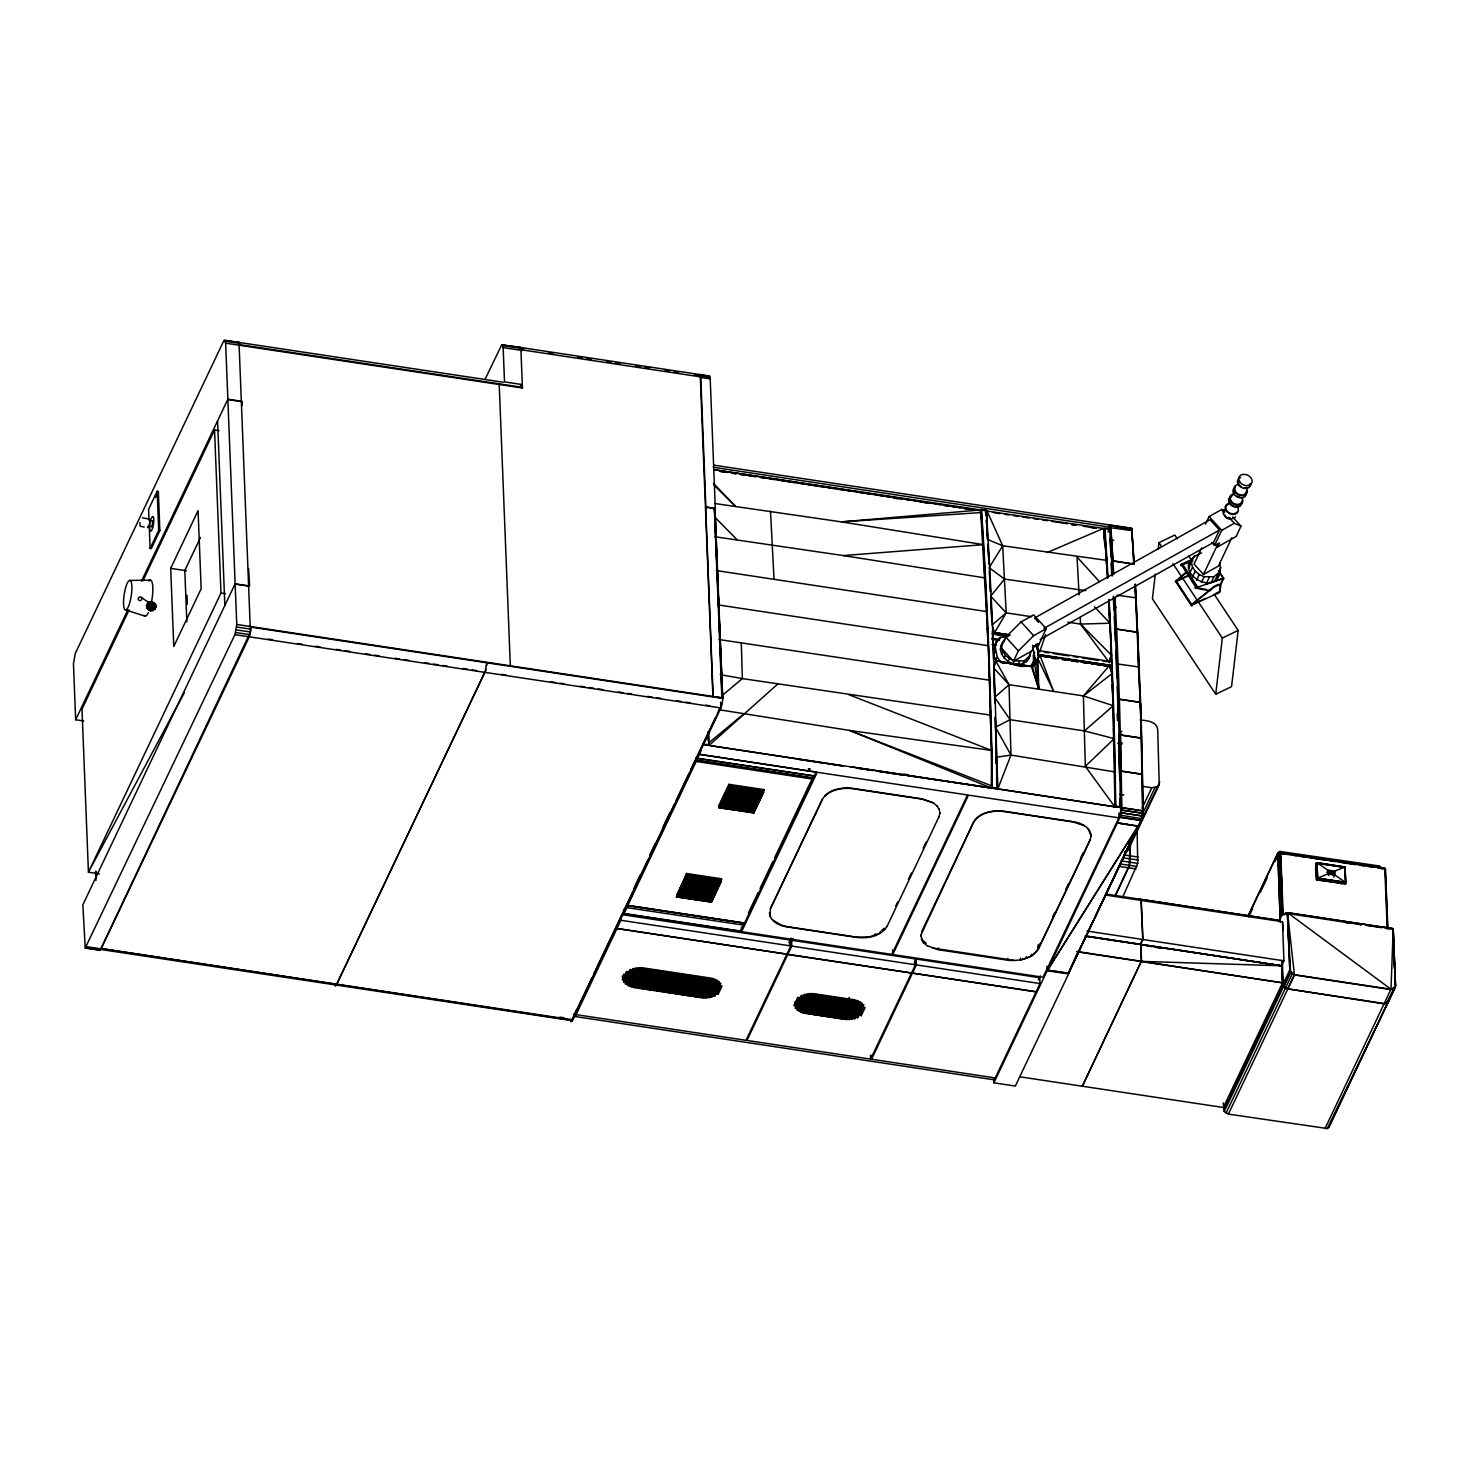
<?xml version="1.0" encoding="UTF-8"?>
<svg xmlns="http://www.w3.org/2000/svg" width="1469" height="1469" viewBox="0 0 1469 1469"><rect width="100%" height="100%" fill="white"/><g stroke="black" fill="none" stroke-linecap="round" stroke-linejoin="round"><path stroke-width="1.5" d="M996.313 763.751L996.184 757.269L1010.966 755.084L1115.063 771.941L1115.026 806.922L1112.162 673.114L1109.517 665.439L1096.021 663.4M242.146 405.481L242.348 401.716L227.86 399.531L235.132 583.817L82.852 904.849L85.22 948.056L234.911 634.645L236.748 624.454L235.15 584.111L249.289 586.26M98.919 949.984A7.345 1.763 -81.4 0 0 100.553 949.451L250.428 632.001L239.006 342.442L224.151 340.441L223.361 341.653L75.268 653.503L73.45 663.694L75.654 719.755L83.733 720.967M1114.769 896.439L1129.275 865.333L1130.047 844.455M1115.136 896.494L1129.643 865.388L1130.432 844.51M1122.481 897.614L1137.704 863.368L1137.135 829.599M994.99 1077.75L994.788 1078.815A7.345 1.763 -81.4 0 1 993.154 1079.274M1283.245 984.763L1287.615 988.912L1294.262 974.92L1390.996 989.61L1393.181 928.683L1395.55 986.415L1330.473 1123.454M1080.211 617.347L1080.541 624.086L1109.352 662.574L1111.445 655.192L1108.893 600.637M1120.792 815.46L1121.71 810.117L1142.772 813.202L1142.386 816.029L1121.416 812.853L1120.48 734.867L1141.45 738.026L1142.166 774.402L1121.214 771.225L1119.433 699.115L1140.385 702.274L1141.45 738.026M1135.812 598.03L1135.041 584.497L1140.77 714.136L1142.68 813.275L1121.71 810.117M100.737 948.441L572.561 1020.312L720.875 707.948L720.636 702.127M139.849 522.615L140.326 526.343L144.237 526.985M237.758 343.232A7.345 1.763 -81.4 0 1 239.778 344.646L239.594 345.674M335.538 986.085L336.64 984.065L334.803 985.607M520.412 385.925A7.345 1.763 -81.4 0 1 522.431 387.339L522.248 388.349M572.524 1019.688L572.341 1020.716L100.553 949.451M698.491 375.935L700.015 374.577L709.435 376.009L710.206 378.892L715.311 508.384L705.891 506.97L700.75 376.909A7.345 1.763 -81.4 0 0 698.73 375.495M714.32 465.232L1108.673 524.782A7.345 1.763 -81.4 0 1 1109.774 527.151L1109.609 528.179M1131.773 837.844L1138.273 825.835L1068.404 973.451L1138.053 826L1047.452 970.311L1068.587 973.378L1141.046 820.547L1142.882 810.778M1121.343 812.779L1142.313 815.956L1141.762 818.637L1120.755 815.277L1120.076 817.37L1141.395 820.602L1143.231 810.833L1141.119 714.191L1135.482 584.35M486.606 665.898C488.02 654.182 483.576 679.798 486.037 669.148M1186.585 572.433L1175.696 581.853L1189.872 575.022M699.464 754.093L696.526 760.483M816.287 771.739L813.349 778.129M148.112 606.55L146.716 608.093L150.371 611.104L154.924 609.286L147.579 603.3L149.085 609.966L153.162 610.571L150.371 602.767L149.618 601.794L147.524 603.337M155.677 605.118L152.097 601.5L149.305 602.033L148.516 604.218L152.519 602.51L155.677 605.118L146.716 608.093L146.606 605.338L148.002 605.338M1155.313 574.104L1152.412 598.819L1215.726 694.231L1231.555 686.611L1238.165 630.44L1214.11 594.174M1158.215 549.388L1159.004 542.649L1174.851 535.028L1177.385 538.848M1191.432 605.21L1219.858 592.356L1220.61 585.837L1218.444 584.276L1214.22 586.315L1191.102 605.099L1214.532 586.774L1219.894 584.423M1215.726 694.231L1222.318 638.06L1172.941 563.637M1223.255 1102.907L1224.228 1111.537L1228.378 1114.108L1327.278 1128.523L1328.949 1127.366L1395.495 986.268L1393.181 928.683L1287.542 912.69L1281.96 915.022L1279.517 853.287L1385.396 868.638L1387.856 928.739M1001.987 662.519L1031.33 666.155L1038.785 689.181L1036.508 661.381L1031.789 666.632L1036.361 661.711L1039.024 655.027L1091.522 662.721M813.275 778.276L814.303 775.907L697.463 758.261L696.49 760.336L813.33 778.368L754.864 769.407M714.999 508.807L722.105 698.216M720.857 707.379L721.095 707.47A7.345 1.763 -81.4 0 0 722.711 698.418L714.485 508.256L722.491 698.106M150.499 525.957C151.601 530.731 154.116 518.502 151.399 520.871M700.015 374.577L700.566 377.919M708.15 898.165L712.52 898.826L711.437 902.168L676.474 896.88L677.558 893.556L677.613 894.492L712.594 899.781L712.979 897.89M719.902 804.369L718.818 807.711L753.799 813L754.882 809.658L754.937 810.594L719.957 805.306L719.902 804.369L724.272 805.03M1025.821 666.173C1011.847 668.524 991.722 652.952 1004.796 639.621L1003.437 642.504M1000.297 649.831L1002.391 642.908M995.394 661.711L995.762 660.921C1006.008 661.215 1021.873 669.993 1029.016 658.332L1029.732 654.293M1029.016 658.332L1031.109 651.391M1219.876 562.994C1225.532 605.705 1161.593 568.668 1201.587 552.913M1188.733 568.632L1192.204 558.826M1141.064 901.103L1142.735 939.481L1140.311 944.145M1141.303 901.14L1142.955 939.517L1140.55 944.181M1141.542 961.571L1140.917 944.457L1141.284 961.35L1082.341 1086.234L1141.284 961.35L1281.886 965.794L1282.621 982.688L1223.31 1107.497L1019.798 1076.795M1217.452 577.115L1220.923 567.309M1076.759 951.783L1282.51 982.834L1281.886 965.794L1086.766 936.451M1228.378 1114.108L1294.428 975.03L1287.542 912.69L1282.253 914.526L1280.178 918.768M336.438 985.093L336.64 984.065M1036.269 662.133L1037.885 658.608L1053.659 691.422L1039.777 654.917L1034.305 664.576L1036.508 661.381M1009.313 635.508L994.256 633.231L1006.192 612.867L1002.684 545.77L986.948 510.808L985.497 512.295L986.14 510.955L1104.009 528.546L1107.699 578.217M719.553 879.38L719.645 881.4L721.169 881.694L721.536 878.793L686.556 873.504L686.188 876.424L687.969 876.497L686.133 875.469L685.619 877.617L720.6 882.906L721.114 880.757L720.416 881.639L687.602 875.708M728.899 784.336L728.532 787.237L730.313 787.329L728.477 786.301L727.963 788.449L762.944 793.737C764.614 789.661 758.537 792.085 763.513 792.525L763.88 789.606L728.899 784.336L718.727 805.746L718.818 807.711L754.093 812.375M682.497 893.005L678.127 892.344L677.613 894.492L712.594 899.781L712.52 898.826L695.076 896.659M678.696 891.132L678.182 893.281L713.163 898.569L713.677 896.421L713.732 897.357L678.751 892.087L678.696 891.132L683.067 891.793M679.137 890.196L678.751 892.087L713.732 897.357L714.246 895.209L714.301 896.163L679.137 890.196L690.063 891.848M679.706 889.002L679.321 890.875L714.301 896.163L714.815 894.015L714.87 894.952L679.706 889.002L708.131 893.299L703.798 892.546M680.404 887.515L679.89 889.663L714.87 894.952L715.385 892.803L715.44 893.758L680.459 888.47L680.404 887.515L689.163 888.837M687.547 887.313L680.992 886.321L680.459 888.47L715.44 893.758L715.954 891.61L711.584 890.948M681.561 885.109L681.047 887.258L716.009 892.546L716.541 890.398L716.597 891.334L681.616 886.064L681.561 885.109L685.931 885.77M682.571 882.979L682.185 884.852L717.166 890.141L717.68 887.992L717.735 888.929L682.571 882.979L702.237 885.954M690.393 881.29L683.838 880.298L683.324 882.447L718.304 887.735L718.818 885.587L714.448 884.926M688.796 879.747L684.407 879.086L683.893 881.235L718.874 886.523L719.388 884.375L715.017 883.714M684.866 878.15L684.481 880.041L719.443 885.311L719.957 883.163L720.03 884.118L684.866 878.15L698.106 879.876M720.544 881.969L720.6 882.906L685.619 877.617L685.564 876.681L685.05 878.829L720.03 884.118L720.416 882.226M720.912 802.239L720.526 804.112L755.507 809.382L756.021 807.234L756.076 808.189L720.912 802.239L740.578 805.196M728.734 800.532L722.179 799.558L721.665 801.707L756.645 806.977L757.159 804.828L752.789 804.167M727.137 799.007L722.748 798.346L722.234 800.495L757.214 805.783L757.729 803.635L753.358 802.974M723.776 796.198L723.391 798.089L758.371 803.359L758.885 801.211L758.94 802.166L723.776 796.198L734.702 797.851M725.043 793.517L724.529 795.665L759.51 800.954L760.024 798.805L760.079 799.76L725.098 794.472L725.043 793.517L731.599 794.509M760.593 797.612L760.648 798.548L725.668 793.26L726.182 791.112L726.237 792.066L761.217 797.336L761.162 796.4L760.648 798.548L725.668 793.26L725.613 792.324L725.098 794.472L760.079 799.76L760.593 797.612L756.223 796.951M727.908 787.494L727.394 789.643L762.374 794.931L762.888 792.783L762.944 793.737L727.963 788.449L727.908 787.494L736.648 788.816M718.121 887.056L717.735 888.929L682.754 883.64L683.269 881.492L683.324 882.447L718.304 887.735L705.01 885.072M756.462 806.316L756.076 808.189L721.095 802.9L721.61 800.752L721.665 801.707L756.645 806.977L743.351 804.333M761.603 795.463L761.217 797.336L726.237 792.066L726.751 789.918L726.824 790.855L761.787 796.143L762.319 793.994L762.374 794.931L727.394 789.643L727.339 788.706L726.824 790.855L761.787 796.143L761.732 795.188M991.777 787.421L991.906 786.796A2696.019 648.729 -81.4 0 0 991.759 777.836M1129.22 846.475L1126.998 850.955L1124.373 852.038M1128.137 850.165L1159.243 784.648L1157.701 729.395C1156.544 721.187 1146.518 720.655 1140.128 719.939M1315.434 869.281L1317.069 862.744L1344.925 867.004L1345.622 882.52L1341.105 883.861M1038.565 651.373C1030.816 631.156 1041.998 661.766 1037.426 647.756L1046.24 628.659L1033.662 614.85L1021.065 621.92L1005.806 637.069L1000.885 647.443L1013.463 661.234L1031.899 650.914L1033.754 647.021L1039.042 643.808M695.994 757.582L696.141 761.475L623.811 913.718L623.664 909.366M744.489 923.211L627.612 905.84L623.866 913.461L740.707 931.107L744.489 923.211L627.594 905.418L626.639 907.622L743.461 925.084M1039.024 655.027L1038.528 656.019M519.549 348.943L519.714 348.447A7.345 1.763 -81.4 0 1 521.734 349.861L521.55 350.889M1180.69 565.014C1179.717 565.657 1189.67 559.138 1193.03 560.056M1181.021 565.877L1181.627 563.912L1197.162 587.306L1223.75 578.382L1218.976 571.184M1206.398 589.455C1181.186 584.735 1204.562 590.813 1210.842 590.354M938.93 817.168L939.885 813.018M920.659 935.606L973.543 822.107C979.694 812.026 993.099 809.952 1003.951 811.237L1073.435 821.722C1081.166 822.842 1090.567 827.341 1091.118 836.155M1039.06 655.688L1039.777 654.917L1037.775 658.846L1039.777 654.917L1072.333 660.132M1109.352 662.574L1111.445 655.192L1080.541 624.086L1067.798 622.158M1110.031 659.544L1111.097 655.945A2695.597 648.619 -81.4 0 0 1110.619 644.505M1277.846 856.666L1280.564 852.479L1384.79 868.271L1387.195 928.022M1279.517 853.287L1280.674 852.553L1283.171 914.581L1282.217 914.746L1279.774 853.03M1278.177 856.445L1280.454 852.571L1282.657 914.581M1315.765 863.368L1345.108 867.187L1345.714 884.007L1316.573 879.747L1315.783 865.81M1328.949 1127.366L1329.5 1125.493M1388.297 1000.628L1386.295 1003.345L1384.202 1003.511L1287.615 988.912M1388.774 1000.701L1388.205 1002.556L1384.202 1003.896L1285.265 988.435L1282.768 984.689L1281.813 960.395M991.336 788.651L991.557 750.42L988.362 645.717L980.631 509.945L713.769 469.658L901.948 498.597M906.3 775.412L991.612 788.1L992.236 786.08L849.67 730.442L718.818 709.692M996.643 641.549L995.119 646.415L997.267 657.12L995.89 660.003C991.024 652.879 994.88 632.147 1007.073 638.244M1033.038 662.225L1032.028 665.457L1034.929 657.708L1032.78 647.003M1039.373 654.917L1038.656 655.578M994.55 664.759L995.762 660.921L1031.165 666.467L1034.36 664.208L1037.885 658.608L1038.785 689.181L1032.064 665.861L1031.165 666.467M1110.05 659.691L1111.427 655.651M1038.418 656.294L1038.767 655.266M1045.579 634.737L1039.611 652.052L1037.426 647.756L1037.206 643.404M154.778 606.568L155.843 607.285L146.606 605.338M1186.273 571.955L1175.384 581.375L1188.017 575.573M980.356 510.698L760.611 477.296M1141.046 820.547L1141.707 818.435M1385.01 868.546L1385.212 868.528M1115.026 806.922L997.947 788.798L995.486 727.192L1010.103 719.7L1084.453 730.919L1113.3 705.708L1083.388 695.92L1009.038 684.683L993.668 667.918L995.762 660.921L1009.038 684.683L1010.966 755.084L997.598 789.477M1065.741 659.287L1109.517 665.439L1111.17 671.902M981.494 509.302L983.587 542.575A2697.286 649.023 -81.4 0 1 991.814 751.1L992.163 787.99A2696.037 648.729 -81.4 0 0 981.182 510.037L986.195 510L988.306 543.291A2697.286 649.023 -81.4 0 1 996.533 751.797L996.753 789.055M986.176 515.16A2696.037 648.729 -81.4 0 0 985.901 510.753L986.195 510M1107.571 577.611A2696.037 648.729 -81.4 0 0 1104.615 528.675L1109.628 528.638L1111.721 561.929A2697.286 649.023 -81.4 0 1 1112.492 575.352M1109.628 528.638L1104.615 528.675M1076.722 954.226L1068.587 973.378M1104.394 528.803L1103.201 529.152L1104.449 530.272M986.507 510.808L985.552 511.965L986.14 510.955M146.514 605.595L147.579 603.3M153.859 608.57L154.888 609.323L155.934 607.028M150.701 603.355C153.914 597.149 152.647 613.785 149.948 610.112L146.79 607.487M1103.531 899.781L1138.071 826.294L1047.452 970.311L1120.076 817.076L1141.027 820.253L1068.33 973.121L1047.452 970.036M713.273 695.443L713.383 695.241M722.087 698.05L714.595 696.692L722.215 697.793M789.184 942.602L791.112 938.489M790.818 942.841L792.764 938.746M149.269 526.71L150.132 548.414L151.307 548.598L159.864 530.566L158.34 491.491L157.146 491.307L148.589 509.357L149.012 520.21M155.475 497.514L158.34 491.491M150.132 548.414L158.689 530.382L157.146 491.307M75.654 719.755L127.711 610.168M141.446 581.21L227.86 399.237L225.638 343.177L224.151 340.441M129.125 609.855L81.989 709.105L88.434 872.219L99.359 873.871M142.879 580.898L214.547 429.94L218.936 430.601M170.679 568.356L198.076 510.643L201.161 588.775L173.764 646.489L170.679 568.356L186.416 570.743M200.463 537.525L184.8 570.505L186.838 621.846M214.547 429.94L220.993 593.035L88.434 872.219L184.488 692.413M249.326 636.683L101.214 948.607L572.304 1019.761L720.416 707.819M485.174 379.131L501.682 344.866L520.173 347.418L520.944 350.301L503.151 347.62L502.398 344.738M633.506 889.149L640.355 874.771M650.106 854.205L654.99 843.922M662.794 827.469L669.644 813.091M572.341 1019.027L591.952 977.748M593.898 973.616L633.102 891.059M635.067 886.927L647.811 860.099M649.757 855.986L674.271 804.388M676.217 800.256L688.961 773.428M690.926 769.297L715.421 717.698M717.386 713.567L720.324 707.379M622.911 914.765L790.579 940.087L790.818 945.944L746.013 1040.309L576.068 1014.638L620.873 920.273L620.726 916.381M622.562 979.731L626.455 971.523L627.869 971.744L623.976 979.933L622.562 979.731L622.397 975.82M623.829 982.357L629.944 969.503L631.358 969.705L625.243 982.559L623.829 982.357L623.737 974.076M625.537 984.101L632.955 968.457L634.369 968.677L626.932 984.322L625.537 984.101L625.372 980.19M628.861 985.607L637.16 968.089L635.746 967.887L627.447 985.387L628.861 985.607L628.622 979.75M630.917 986.562L639.805 967.851L638.391 967.63L629.503 986.342L630.917 986.562L630.77 982.651M686.556 873.504L676.474 896.88L711.62 901.856L676.64 896.567M633.121 987.26L642.32 967.869L640.925 967.649L631.707 987.039L633.121 987.26L632.882 981.402M634.002 987.517L643.33 967.887L644.744 968.108L635.416 987.719L634.002 987.517L633.855 983.606M637.785 988.086L647.094 968.457L645.681 968.255L636.371 987.866L637.785 988.086L637.619 984.175M638.721 988.233L648.031 968.604L649.445 968.824L640.135 988.435L638.721 988.233L638.556 984.322M641.072 988.582L650.4 968.952L651.795 969.173L642.486 988.802L641.072 988.582L640.925 984.671M644.836 989.151L654.164 969.522L652.75 969.32L643.422 988.931L644.836 989.151L644.616 983.294M647.205 989.5L656.514 969.889L655.101 969.669L645.791 989.298L647.205 989.5L647.039 985.607M648.141 989.647L657.451 970.017L658.865 970.238L649.555 989.867L648.141 989.647L647.994 985.736M650.492 989.996L659.82 970.385L661.234 970.587L651.905 990.216L650.492 989.996L650.345 986.103M652.842 990.363L662.17 970.734L663.584 970.954L654.256 990.565L652.842 990.363L652.695 986.452M656.625 990.932L665.934 971.303L664.521 971.101L655.211 990.712L656.625 990.932L656.386 985.075M657.561 991.079L666.871 971.45L668.285 971.67L658.975 991.281L657.561 991.079L657.414 987.168M659.912 991.428L669.24 971.799L670.654 972.019L661.325 991.648L659.912 991.428L659.765 987.517M663.694 991.997L673.004 972.368L671.59 972.166L662.28 991.777L663.694 991.997L663.455 986.14M666.045 992.346L675.354 972.735L673.94 972.515L664.631 992.144L666.045 992.346L665.879 988.453M711.363 900.222L721.536 878.793M754.644 809.088L763.88 789.606M755.452 808.446L754.937 810.594L719.957 805.306L720.471 803.157L720.526 804.112L755.507 809.382L746.693 807.124M668.395 992.713L677.705 973.084L676.309 972.864L666.981 992.493L668.395 992.713L668.248 988.802M669.331 992.842L678.66 973.231L680.074 973.433L670.745 993.062L669.331 992.842L669.185 988.949M671.7 993.209L681.01 973.58L682.424 973.8L673.114 993.411L671.7 993.209L671.535 989.298M675.465 993.779L684.774 974.149L683.36 973.947L674.051 993.558L675.465 993.779L675.226 987.921M676.401 993.925L685.729 974.296L687.143 974.516L677.815 994.127L676.401 993.925L676.254 990.014M680.165 994.495L689.494 974.865L688.08 974.645L678.77 994.274L680.165 994.495L679.945 988.619M681.12 994.623L690.43 975.012L691.844 975.214L682.534 994.844L681.12 994.623L680.955 990.73M683.471 994.99L692.78 975.361L694.194 975.581L684.885 995.192L683.471 994.99L683.324 991.079M685.821 995.339L695.149 975.71L696.563 975.93L687.235 995.56L685.821 995.339L685.674 991.428M688.19 995.688L697.5 976.077L698.913 976.279L689.604 995.909L688.19 995.688L688.025 991.795M691.954 996.257L701.264 976.646L699.85 976.426L690.54 996.055L691.954 996.257L691.715 990.4M694.304 996.625L703.633 976.995L702.219 976.793L692.891 996.404L694.304 996.625L694.084 990.767M695.241 996.753L704.569 977.142L705.983 977.362L696.655 996.974L695.241 996.753L695.094 992.86M697.61 997.12L706.92 977.491L708.333 977.711L699.024 997.322L697.61 997.12L697.444 993.209M699.96 997.469L709.27 977.858L710.684 978.06L701.374 997.69L699.96 997.469L699.813 993.558M703.78 997.928L712.998 978.538L711.584 978.317L702.366 997.726L703.78 997.928L703.559 992.071M706.295 997.947L715.183 979.235L713.769 979.015L704.881 997.726L706.295 997.947L706.075 992.089M707.525 997.488L715.844 979.97L717.258 980.19L708.939 997.69L707.525 997.488L707.379 993.577M748.364 913.112L758.114 892.546M760.079 888.433L772.767 861.715M774.714 857.602L813.771 775.357M710.317 996.918L717.753 981.255L719.167 981.476L711.731 997.12L710.317 996.918L710.17 993.007M741.551 931.695L817.241 772.272L967.52 794.968L891.812 954.391L741.551 931.695L741.368 927.141M713.346 995.872L719.443 983.018L720.857 983.238L714.76 996.074L713.346 995.872L713.199 991.961M716.835 993.834L720.673 985.754L722.087 985.974L718.249 994.054L716.835 993.834L716.67 989.922M822.328 799.265L770.399 908.632L770.142 916.619M770.399 908.925L822.328 799.558C828.112 789.128 841.884 787.145 852.736 788.394L922.22 798.879L933.072 802.607L936.873 805.93M981.072 512.552L841.443 521.881L715.091 503.555M789.202 942.217L791.13 938.158M789.587 944.328L791.534 940.233L915.187 958.908L915.426 964.766L870.621 1059.112L746.95 1040.438L791.754 946.091L791.534 940.233M790.836 942.474L792.764 938.416M795.28 1005.806L799.173 997.616L797.759 997.396L793.866 1005.586L795.28 1005.806L795.115 1001.895M796.547 1008.432L802.662 995.578L801.248 995.376L795.133 1008.211L796.547 1008.432L796.4 1004.521M798.236 1010.195L805.673 994.531L804.259 994.329L796.822 1009.974L798.236 1010.195L798.089 1006.283M800.164 1011.48L808.464 993.962L807.05 993.76L798.75 1011.26L800.164 1011.48L799.926 1005.604M802.221 1012.435L811.108 993.723L809.694 993.503L800.807 1012.214L802.221 1012.435L802.001 1006.577M803.01 1012.912L812.21 993.521L813.624 993.723L804.424 1013.133L803.01 1012.912L802.845 1009.001M805.306 1013.39L814.634 993.76L816.029 993.98L806.72 1013.592L805.306 1013.39L805.159 1009.478M809.768 1006.136L812.577 1000.242M809.07 1013.959L818.398 994.329L816.984 994.109L807.656 1013.739L809.07 1013.959L808.85 1008.101M811.439 1014.308L820.749 994.678L819.335 994.476L810.025 1014.087L811.439 1014.308L811.274 1010.397M813.789 1014.657L823.099 995.046L821.685 994.825L812.375 1014.455L813.789 1014.657L813.551 1008.799M814.726 1014.804L824.054 995.192L825.468 995.394L816.14 1015.024L814.726 1014.804L814.579 1010.892M817.076 1015.171L826.404 995.541L827.818 995.762L818.49 1015.373L817.076 1015.171L816.929 1011.26M993.742 649.298L995.119 646.415M999.801 637.509L995.266 644.432M998.681 640.227L1000.058 637.344M820.859 1015.722L830.169 996.111L828.755 995.89L819.445 1015.52L820.859 1015.722L820.62 1009.864M998.993 640.153L1000.352 637.271M821.795 1015.869L831.105 996.257L832.519 996.459L823.209 1016.089L821.795 1015.869L821.648 1011.976M993.962 654.623L995.321 651.74M825.56 1016.438L834.888 996.827L833.474 996.606L824.146 1016.236L825.56 1016.438L825.339 1010.58M826.514 1016.585L835.824 996.955L837.238 997.176L827.928 1016.805L826.514 1016.585L826.349 1012.674M828.865 1016.934L838.175 997.322L839.589 997.524L830.279 1017.154L828.865 1016.934L828.7 1013.041M1001.344 654.146L1002.721 651.263L1001.674 646.948M831.215 1017.301L840.543 997.671L841.957 997.892L832.629 1017.503L831.215 1017.301L831.068 1013.39M834.759 1012.012L837.55 1006.118M833.566 1017.65L842.894 998.039L844.308 998.241L834.98 1017.87L833.566 1017.65L833.419 1013.739M1004.043 658.204L1005.42 655.321L1002.721 651.263M837.348 1018.219L846.658 998.608L845.244 998.387L835.934 1017.999L837.348 1018.219L837.11 1012.361M838.285 1018.366L847.595 998.736L849.009 998.957L839.699 1018.568L838.285 1018.366L838.138 1014.455M1008.083 661.527L1009.442 658.645L1005.42 655.321M846.475 1003.254L849.284 997.378M840.635 1018.715L849.963 999.104L851.377 999.306L842.049 1018.935L840.635 1018.715L840.488 1014.804M895.741 906.098L897.706 901.966M908.485 879.27L911.423 873.082M923.175 848.329L926.113 842.141M843.004 1019.082L852.314 999.453L853.728 999.673L844.4 1019.284L843.004 1019.082L842.839 1015.171M887.001 926.535L938.911 816.874M1013.463 661.234L1018.384 650.877L1033.643 635.71L1046.24 628.659M1012.931 663.694L1014.308 660.811L1024.168 660.866L1030.393 655.449M845.409 1019.321L854.609 999.912L856.023 1000.132L846.823 1019.541L845.409 1019.321L845.244 1015.41M849.339 1019.541L858.227 1000.83L856.813 1000.628L847.925 1019.339L849.339 1019.541L849.1 1013.683M1018.054 664.465L1019.413 661.583M851.983 1019.302L860.283 1001.785L858.869 1001.583L850.569 1019.082L851.983 1019.302L851.745 1013.445M1022.791 663.749L1024.168 660.866M854.774 1018.733L862.211 1003.07L860.797 1002.868L853.36 1018.513L854.774 1018.733L854.536 1012.857M1026.611 661.619L1027.969 658.718M857.786 1017.686L863.901 1004.833L862.487 1004.612L856.372 1017.466L857.786 1017.686L857.565 1011.829M861.275 1015.648L865.112 1007.569L863.699 1007.367L859.861 1015.446L861.275 1015.648L861.128 1011.737M1033.35 655.284L1034.709 652.383M1121.122 813.091L1043.045 977.234L892.766 954.538L968.457 795.115L1118.735 817.811M1037.922 650.473L1037.738 655.101L1112.088 665.549L1111.941 661.656L1037.922 650.473L1037.738 655.101M1034.929 657.708L1033.552 660.591L1033.423 657.047M1033.203 664.135L1035.094 660.15L1035.241 663.951L1035.223 659.856L1033.295 655.982M1107.901 532.017L1109.866 527.904L1110.031 532.072M921.632 931.75L973.561 822.401C979.694 812.32 993.117 810.245 1003.97 811.531L1073.453 822.016L1084.306 825.725M914.177 963.15L916.142 959.037L1039.795 977.711L1040.034 983.569L995.229 1077.934L871.558 1059.259L871.411 1055.348M871.558 1059.259L916.362 964.894L916.142 959.037M1205.553 524.121L1209.134 516.555L1221.749 509.486L1225.091 510.918M1194.609 555.539L1189.468 564.592M1189.798 572.947L1192.534 567.163L1191.488 562.866M1201.697 547.919L1194.022 564.078L1203.46 574.434L1218.389 566.079L1231.812 537.801M1192.497 577.005L1195.233 571.221L1192.534 567.163M1038.583 622.452L1034.543 618.027L1210.034 519.714L1219.472 530.07L1213.651 542.336L1040.162 639.511M1196.519 580.31L1199.255 574.544L1195.233 571.221M1211.741 542.428L1214.532 545.495L1221.731 530.346L1234.327 523.295L1241.011 526.159L1236.09 536.516L1217.672 546.854L1214.881 543.787M1203.46 574.434L1216.883 546.156M1217.672 546.854L1219.527 542.942L1214.532 545.495M1201.385 582.495L1204.121 576.711L1213.982 576.766L1220.206 571.349M1206.49 583.266L1209.226 577.501M1211.246 582.532L1213.982 576.766M1038.142 947.505L1040.107 943.392M1052.851 916.564L1054.797 912.433M1065.576 889.737L1068.532 883.548M1080.284 858.777L1083.222 852.589M1090.145 839.717L1038.216 949.066C1032.046 959.037 1018.641 961.332 1007.826 960.23L938.324 949.745L927.453 945.742M1020.514 960.083L1031.642 956.099L1038.216 949.36L1090.145 840.011L1091.118 835.861L1088.088 828.461M1215.047 580.402L1217.783 574.636M1219.784 585.598L1222.392 580.108M1220.096 586.076L1223.75 578.382M1038.399 979.86L1040.327 975.802M1047.14 970.734L1068.569 973.965L1015.336 1086.068L993.907 1082.837L1047.14 970.734L1046.956 966.271M1142.074 808.189L1151.806 787.733L1157.554 786.613L1159.243 784.648M1142.294 814.303L1154.928 787.678M1126.448 852.112L1159.775 782.132M1248.026 915.94L1278.103 852.589L1279.976 851.469L1274.927 861.642M1248.448 915.756L1278.103 852.589M1248.723 916.821L1252.616 908.65M1260.365 892.307L1267.159 878.003M1278.654 856.409L1280.435 852.663M1316.389 879.582L1315.912 863.129M1316.812 879.839L1345.751 883.695M1085.022 936.047L1281.886 965.794L1283.906 960.726L1282.51 921.761L1105.551 895.043M1328.141 872.604L1332.732 872.531M1328.38 872.843L1329.078 871.392L1332.842 871.962L1332.952 875.102M1332.144 873.412L1332.842 871.962M1333.87 877.195L1334.733 871.117L1344.98 867.059L1345.622 882.52L1334.899 875.028L1327.829 873.963L1317.418 878.26L1316.775 862.927L1344.668 867.536M1223.512 1109.499L1289.562 970.403L1294.483 974.681L1391.051 989.28L1394.944 988.086L1327.278 1128.523M1224.228 1111.537L1290.259 972.46L1294.483 974.681M1283.888 986.599L1290.535 972.607L1287.542 912.69L1393.108 928.72M1226.009 1113.227L1292.224 973.855M1324.946 1128.688L1390.849 989.5L1394.944 988.086L1391.051 989.28L1287.542 912.69M1386.295 1003.345L1394.448 988.306M1389.252 998.626L1393.989 988.637M985.497 512.295L986.948 510.808L987.572 539.435L1002.684 545.77L1106.708 560.368L1103.55 528.399L1047.287 552.509M850.349 766.671L996.863 788.706C996.772 788.945 997.671 787.604 997.102 788.357M809.896 768.893L808.317 768.893M1111.813 673.794L1083.388 695.92L1085.316 766.322L1114.53 806.408L1115.614 805.93L1114.64 807.087L1115.375 806.224M1128.982 843.757L1138.291 826.331M703.853 744.452L708.866 744.618L708.664 733.251M1113.704 597.883A2697.286 649.023 -81.4 0 1 1119.947 770.435L1120.296 807.344L1115.577 806.628L1115.246 769.738A2697.286 649.023 -81.4 0 0 1109.113 599.444M710.06 898.367L709.766 900.626L679.027 896.219L710.225 900.938M1002.684 545.77L989.17 567.658L1004.539 579.098L1085.701 590.63M1108.618 526.636L1110.068 524.966L1131.02 528.124L1131.479 529.299L1109.315 525.535L1131.552 528.969L1131.718 530.86M707.874 377.423L709.435 376.009M85.22 948.056L99.341 950.186L100.865 948.845L86.726 946.715M721.352 804.479L720.196 806.83L720.857 805.765L721.371 807.05L752.257 811.714L719.259 806.812L754.24 812.1L719.131 807.105L754.166 812.228M679.321 893.886L679.376 896.035L677.08 895.686M884.43 930.134L886.982 926.241M1282.51 982.834L1076.814 951.453M1129.918 529.556L1130.928 528.197M250.685 626.969L250.924 627.116A7.345 1.763 -81.4 0 1 249.308 636.187L249.069 636.077M722.675 698.179L715.017 508.641M1120.627 807.491L1120.847 807.638A7.345 1.763 -81.4 0 1 1119.249 816.709L1118.845 813.11M1030.228 666.614L1033.386 662.574M1004.539 579.098L990.639 596.157L1006.192 612.867L1031.679 616.723M809.915 768.985L808.574 769.021M1083.388 695.92L1109.517 665.439M1085.316 766.322L1114.273 738.65L1084.453 730.919M1031.789 666.632L1034.36 664.208M1121.894 731.158L1118.937 733.857L1122.004 734.316M709.031 745.426L777.836 683.948M1009.038 684.683L994.66 697.408L994.788 701.998M623.811 913.718L740.633 931.364L812.743 779.084L696.141 761.475M735.106 787.292L729.964 786.723M991.979 624.986L1006.192 612.867M721.591 695.975L742.359 678.586L990.694 715.146M708.407 743.204L743.241 714.356M824.917 795.941C832.317 789.147 843.059 787.494 852.736 788.688L922.22 799.173L933.09 802.9M881.675 930.373L884.356 928.279L884.411 929.84C877.287 937.093 866.269 938.526 856.592 937.406L787.109 926.902C779.378 925.709 769.811 921.449 769.425 912.488M153.162 610.571L152.097 609.855L154.429 606.036L151.362 604.677L149.911 607.835L152.978 609.194M1114.53 806.408L1115.706 805.563L1114.2 807.087M1391.051 989.28L1395.495 986.268L1393.181 928.683L1366.023 925.213L1381.503 927.71M986.103 515.839L985.828 511.543L986.948 510.808M1043.982 628.365L1219.472 530.07M752.569 811.769L754.405 811.788M1191.212 605.228L1205.388 598.397M1215.524 593.531L1219.582 591.585L1220.61 585.837M1222.318 638.06L1238.165 630.44M772.455 919.869L781.233 925.195L787.09 926.608L856.592 937.112L869.281 936.947L880.408 932.98L880.353 931.419M719.296 879.27L718.874 881.363L686.978 876.589M1139.063 899.065L1280.16 920.567L1105.551 894.015M1140.917 944.457L1152.008 946.66M1280.527 853.287L1287.321 854.315M1284.218 914.728L1287.634 913.534L1361.396 924.68M1191.726 561.415L1181.149 565.179M1206.618 583.872L1223.255 578.272L1218.297 570.798M1282.253 914.526L1287.285 912.892L1289.855 970.293L1287.468 912.782M1104.67 529.152L1104.339 529.905M520.173 347.418L501.682 344.866M149.305 602.033L154.447 603.373L150.609 608.827L148.002 609.249M980.631 509.945L841.443 521.881L983.44 544.65L843.316 555.576L714.724 536.718M1279.774 851.432L1378.767 865.902L1382.843 868.418M1080.541 624.086L1110.031 623.223L1094.46 606.77M130.025 580.42A14.91 3.581 -81.4 0 1 129.584 603.282A14.91 3.581 -81.4 0 1 123.525 601.702A14.91 3.581 -81.4 0 1 130.025 580.42L150.26 580.145M677.852 896.017L676.989 895.851M730.313 787.329L728.477 786.301M932.448 948.038L1014.143 960.377M746.252 788.853L763.917 790.506L728.936 785.236M703.908 878.021L721.573 879.692L686.592 874.404M1175.733 581.412L1191.506 605.705M703.082 879.802L716.174 881.418L711.786 880.647M702.513 880.996L717.772 882.832M701.925 882.208L719.388 884.375L719.443 885.311L684.481 880.041L684.407 879.086M701.356 883.402L718.818 885.587L718.874 886.523L683.893 881.235L683.838 880.298M700.786 884.613L711.694 885.972M700.217 885.825L711.125 887.166L706.662 886.523M699.648 887.019L712.612 888.763M699.079 888.231L714.356 890.122L709.968 889.406M698.509 889.424L715.954 891.61L716.009 892.546L681.047 887.258L680.992 886.321M697.922 890.636L708.848 891.995M697.353 891.848L708.278 893.189L703.89 892.362M696.783 893.042L709.876 894.676M696.214 894.254L709.307 895.87M695.645 895.447L710.923 897.357L706.405 896.898M1345.641 922.624L1350.176 923.193M1356.97 924.056L1361.488 924.644M1009.607 635.287L994.256 633.231L992.952 629.485M718.818 880.408L703.688 879.105L688.428 875.818M1057.441 658.424L1041.686 656.037L1059.167 658.387M716.376 570.578L986.911 611.6M1051.694 658.167L1056.119 658.773M1062.748 659.71L1067.173 660.334M1071.599 660.958L1078.246 661.895M1082.671 662.501L1087.097 663.125M1091.522 663.749L1107.002 665.916L1074.5 660.481M1071.507 524.617L1076.043 525.278M1089.612 527.224L1096.407 528.197L1083.02 526.122M894.29 498.23L898.826 498.891M923.744 502.49L928.261 503.151M944.126 505.446L948.643 506.107M953.179 506.768L957.715 507.411M973.561 509.706L978.097 510.367M903.545 774.071L908.062 774.714M688.484 876.773L719.186 881.216M1001.913 662.666L1006.247 663.29L1001.05 662.409M720.196 471.329L726.916 472.32M731.415 472.981L735.914 473.642M740.394 474.322L756.113 476.635L749.319 475.772M989.629 680.239L719.112 639.548M730.442 785.364L730.607 787.329L728.532 787.237L761.823 792.03L761.64 790.083M1041.65 656.019L1059.259 658.645M1063.666 659.306L1068.073 659.948M798.53 759.363L823.228 763.035M827.726 763.715L843.445 766.047L711.271 745.775M872.641 770.399L856.923 768.048L872.586 770.49M877.122 771.06L901.819 774.732M694.213 899.028L711.749 901.562L676.713 896.421L711.896 901.268L676.842 896.127L709.766 900.717M520.614 347.492L699.63 374.522M708.719 376.137L699.299 374.724L705.744 376.743M502.912 345.711L520.705 348.392M700.529 375.55L709.949 376.964M519.2 348.355L523.698 349.034M548.396 352.762L552.895 353.441M577.592 357.169L582.091 357.848M586.572 358.528L591.071 359.207M606.789 361.576L611.288 362.255M615.768 362.935L620.267 363.614M635.985 365.983L640.484 366.662M644.983 367.342L649.463 368.021M665.182 370.39L669.68 371.069M674.179 371.749L678.66 372.428M694.378 374.797L698.877 375.476M703.376 376.156L707.856 376.835M700.75 376.909L520.926 349.714L522.431 388L225.638 343.177M700.786 377.46L710.206 378.892M522.303 384.584L504.51 381.903L503.151 347.62M224.886 340.312L503.224 382.234M225.4 341.267L239.539 343.397M239.778 344.646L522.431 387.339M1109.334 525.186L1128.871 528.161M1134.288 564.114L1131.754 528.601L1133.939 564.059L1113.006 560.791L1110.858 527.463M713.181 467.252L1109.774 527.151M1110.068 524.966L1110.766 527.702L1132.177 530.676M981.182 510.037L985.901 510.753M720.159 471.384L727.118 472.449M731.378 473.073L736.171 473.826M740.358 474.432L745.205 475.185M760.538 477.462L765.569 478.251M769.517 478.821L774.604 479.628M778.497 480.161L794.949 482.695M798.677 483.209L804.002 484.054M807.656 484.55L824.348 487.139M827.837 487.579L834.576 488.608M837.918 489.177L852.516 491.307M856.996 491.986L872.696 494.374M876.35 494.98L881.675 495.732M886.156 496.412L901.856 498.799M905.749 499.423L910.835 500.158M915.316 500.837L931.015 503.224L906.428 499.276M935.147 503.867L939.995 504.583L935.551 503.775M944.181 505.226L948.956 505.942M953.234 506.603L960.175 507.631M993.338 512.571L1000.058 513.581M1004.539 514.26L1009.038 514.94M1013.518 515.619L1017.999 516.298M1022.479 516.978L1029.218 517.988M1033.699 518.667L1038.179 519.347M1042.659 520.026L1047.14 520.687M1051.639 521.366L1067.32 523.735M1071.819 524.415L1076.3 525.094M227.86 399.237L241.981 401.368M1109.646 539.802L1113.777 540.427M714.632 508.751L707.232 507.319L705.744 509.119L713.071 694.672M1116.936 595.184L1135.904 597.81L1137.52 632.386L1116.55 629.209L1115.063 596.928M992.365 633.745L1008.009 636.095M992.365 634.039L1008.101 636.408M991.667 638.482L996.166 639.162M992.401 638.703L999.122 639.713M992.199 639.437L998.92 640.447M1032.45 645.515L1036.912 646.195M1044.312 652.218L1048.793 652.897M1053.291 653.558L1068.991 655.945M1073.472 656.606L1077.952 657.286M1082.451 657.965L1098.151 660.334M1102.631 661.013L1107.112 661.693M991.979 644.56L996.368 645.222M1139.467 667.036L1118.056 664.043L1116.66 628.989L1137.63 632.166L1139.008 667.201M718.047 604.897L988.362 645.717M1038.087 654.384L1112.088 665.549M1061.94 659.104L1077.695 661.472M1082.194 662.152L1086.711 662.831M1091.21 663.511L1106.965 665.898L1081.166 661.931M158.689 530.382L159.864 530.566M1010.213 663.951L1014.914 664.667M1019.266 665.31L1025.766 666.302L1019.266 665.255M1120.37 735.069L1141.34 738.228L1140.293 702.494L1119.323 699.336L1118.148 663.823M248.592 568.778L249.62 586.002L235.132 583.817M1118.276 742.488L1122.316 743.094M1117.725 743.645L1121.765 744.25M236.748 624.454L712.906 696.453L700.291 376.798M250.924 627.116L722.711 698.418M236.674 627.024L250.813 629.154M236.307 629.87L250.428 632.001M235.683 632.533L249.822 634.663M268.074 639.088L272.61 639.768M297.546 643.532L302.081 644.212M315.67 646.268L320.205 646.948M336.07 649.353L340.606 650.033M345.142 650.712L349.677 651.41M365.542 653.797L370.078 654.495M374.613 655.174L379.131 655.853M394.996 658.259L399.531 658.938M404.067 659.618L408.602 660.297M424.468 662.703L429.003 663.382M433.539 664.061L438.074 664.759M442.61 665.439L447.127 666.118M462.992 668.524L467.528 669.203M472.063 669.882L476.599 670.58M501.535 674.344L506.071 675.024M551.004 681.818L555.502 682.497M559.983 683.158L564.482 683.838M580.2 686.225L584.699 686.904M589.179 687.584L593.678 688.263M598.177 688.924L602.657 689.604M618.376 691.991L622.874 692.67M627.373 693.35L631.854 694.029M647.572 696.398L652.071 697.077M656.57 697.757L661.05 698.436M676.768 700.805L681.267 701.484M685.766 702.164L690.246 702.843M705.671 705.175L709.858 705.799M234.911 634.645L720.875 707.948M1121.306 771.023L1142.276 774.2L1142.772 810.98L1121.82 807.803L1121.214 771.225M1142.735 786.356L1151.806 787.733M1119.69 794.325L1123.822 794.949M992.475 787.439L997.176 788.155M1115.889 806.077L1120.608 806.793M1121.912 807.619L1143.231 810.833M703.853 744.673L1120.847 807.638M697.481 758.445L814.303 776.091M1138.659 826.368L1117.321 822.86L1138.291 826.037M696.49 760.336L813.312 777.982M1291.784 854.958L1296.392 855.692M1300.836 856.335L1305.445 857.07M1309.981 857.749L1325.846 860.136M1330.308 860.779L1334.899 861.513M1339.361 862.156L1355.299 864.598M1359.761 865.241L1364.352 865.976M1368.814 866.6L1373.423 867.334M1377.885 867.977L1384.753 869.06M1345.42 882.594L1317.62 878.389L1317.069 862.744L1327.682 870.052L1334.733 871.117L1334.899 875.028M1326.654 872.219L1333.705 873.284M739.458 787.953L745.958 788.945M750.31 789.587L754.644 790.249M728.349 786.576L734.904 787.568M739.274 788.229L754.589 790.524M758.959 791.185L763.329 791.846M730.827 787.586L761.53 792.03L730.827 787.586L730.772 786.649M763.458 791.589L763.513 792.525L761.989 791.35M741.019 789.477L745.389 790.138M751.944 791.13L756.333 791.791M727.779 787.77L745.26 790.414M749.631 791.075L762.76 793.058M742.635 791.02L747.005 791.681M753.56 792.672L757.931 793.333M731.58 789.643L735.951 790.304M740.321 790.965L746.876 791.956M751.247 792.617L762.191 794.27M733.325 790.91L737.695 791.571M744.25 792.562L748.621 793.205M752.991 793.866L759.546 794.858M733.196 791.167L737.567 791.828M741.937 792.489L748.492 793.48M752.862 794.141L759.418 795.133M734.941 792.434L739.311 793.095M745.866 794.086L750.237 794.747M754.607 795.408L758.977 796.069M726.053 791.387L739.182 793.37M743.553 794.031L758.849 796.345M736.538 793.976L740.927 794.637M747.482 795.629L751.853 796.29M725.484 792.599L729.854 793.26M734.225 793.921L740.798 794.913M745.169 795.555L760.465 797.869M738.154 795.5L742.524 796.161M746.913 796.822L751.283 797.483M724.915 793.793L731.47 794.784M735.84 795.445L751.155 797.759M755.525 798.42L759.895 799.081M1123.932 854.903L1130.506 855.894M1130.873 855.95L1138.218 857.07M728.844 795.39L733.215 796.051M739.77 797.043L744.14 797.704M748.511 798.365L752.899 799.026M726.531 795.335L733.086 796.327M737.456 796.988L752.771 799.301M730.46 796.933L734.831 797.594M739.201 798.255L743.571 798.916M750.126 799.889L754.515 800.55M739.072 798.512L743.443 799.173M747.813 799.834L754.368 800.825M740.817 799.779L745.187 800.44M751.742 801.431L756.113 802.092M729.762 798.401L745.058 800.715M749.429 801.376L755.984 802.368M1123.858 857.914L1130.432 858.906M1130.799 858.961L1138.126 860.063M742.433 801.321L746.803 801.982M722.619 798.622L727.008 799.283M731.378 799.944L735.749 800.605M740.119 801.266L746.674 802.239M751.045 802.9L757.6 803.892M733.123 801.193L737.493 801.854M744.048 802.845L748.419 803.506M722.05 799.815L728.606 800.807M732.994 801.468L737.365 802.129M741.735 802.79L757.031 805.104M725.98 801.413L730.35 802.074M734.72 802.735L739.109 803.396M745.664 804.388L750.035 805.049M1121.233 860.889L1129.992 862.211M1130.377 862.266L1137.704 863.368M723.666 801.358L738.98 803.672M736.336 804.277L740.707 804.939M745.095 805.6L749.465 806.242M744.967 805.857L749.337 806.518M727.026 804.149L731.397 804.81M726.898 804.424L731.268 805.085M735.638 805.746L750.953 808.06M1120.516 864.011L1129.275 865.333M1129.643 865.388L1136.988 866.49M728.642 805.691L733.013 806.352M748.309 808.666L752.679 809.327M719.773 804.645L732.884 806.628M737.254 807.289L741.625 807.95M745.995 808.593L752.55 809.584M1119.617 866.453L1128.376 867.793M1128.743 867.848L1136.088 868.95M718.984 807.381L754.038 812.522M1385.983 928.39L1390.445 929.069M1282.639 922.55L1282.951 930.373M1086.931 931.052L1284.053 960.836M690.595 876.148L694.947 876.809M710.133 879.105L714.467 879.766M1086.748 936.065L1281.666 965.886M690.375 876.405L694.745 877.066M699.115 877.727L703.486 878.389M707.856 879.05L714.43 880.041L710.096 879.27M692.119 877.672L696.49 878.333M685.435 876.956L696.361 878.609M700.731 879.27L705.102 879.931M706.846 881.18L702.347 880.794L706.773 881.363M704.092 882.061L708.462 882.722M684.279 879.362L688.667 880.023M693.037 880.684L708.333 882.998L704.018 882.208M705.708 883.603L710.078 884.265M683.709 880.574L690.265 881.565M694.653 882.226L699.024 882.869M703.394 883.53L709.949 884.522M714.32 885.183L718.69 885.844L714.338 885.146M687.639 882.153L692.009 882.814M696.379 883.475L700.768 884.136M707.323 885.128L711.694 885.789M685.325 882.098L691.881 883.089M696.251 883.75L700.64 884.411M689.255 883.695L693.625 884.356M697.995 885.017L702.366 885.678M706.626 886.615L710.996 887.276M697.426 886.229L703.982 887.203M708.352 887.864L712.74 888.525M688.557 885.164L703.853 887.478L699.556 886.688M690.301 886.431L694.672 887.092M681.432 885.385L685.803 886.046M690.173 886.707L694.543 887.368M698.913 888.029L714.209 890.343L709.876 889.626M691.917 887.974L696.288 888.635M680.845 886.597L696.159 888.91M700.529 889.553L704.9 890.214L700.584 889.443M693.533 889.498L697.904 890.159M702.274 890.82L706.644 891.481M680.276 887.79L697.775 890.434M684.205 889.388L690.761 890.379M695.149 891.04L699.519 891.701M685.821 890.93L690.191 891.591M705.506 893.886L709.876 894.548M694.433 892.509L709.747 894.823L696.692 892.711M687.437 892.454L691.807 893.115M696.177 893.776L700.548 894.437M678.568 891.408L691.679 893.391M689.053 893.997L693.423 894.658M702.164 895.98L697.793 895.319L702.09 896.163M677.999 892.619L682.369 893.281M686.739 893.942L702.035 896.237M679.743 893.886L684.113 894.529M688.484 895.19L695.039 896.182M699.409 896.843L703.78 897.504M677.429 893.813L683.985 894.805M688.355 895.466L703.651 897.779L697.151 896.678M712.061 900.974L710.592 900.754L710.372 898.422M627.814 905.4L744.397 923.009M620.873 920.273L790.818 945.944M791.754 946.091L915.426 964.766M916.362 964.894L1040.034 983.569M788.063 954.336L911.019 972.919L787.972 954.556M574.618 1016.456L993.889 1079.77M559.781 1017.117L563.967 1017.76M92.767 948.313L96.807 948.919M85.936 947.927L100.057 950.057M877.066 771.17L881.547 771.849M886.027 772.547L901.709 774.934M736.483 809.988L753.964 812.669M944.512 505.171L960.193 507.576M964.674 508.274L969.154 508.972M1317.069 862.744L1344.98 867.059M750.273 789.753L754.625 790.432M752.918 810.484L754.313 811.953L752.055 810.466L752.128 811.549L721.573 806.922L721.444 804.957M752.257 811.714L721.573 806.922L736.759 809.419M679.229 896.108L709.913 900.883L694.488 898.44M843.316 555.576L985.277 577.923M220.993 593.035L225.363 593.715M705.616 883.769L709.986 884.467M705.047 884.962L711.584 886.009M698.987 887.882L703.339 888.58M706.442 896.861L710.794 897.541M1117.321 822.86L1127.806 824.586M1009.662 635.214L994.605 632.662L992.622 626.896M694.745 897.394L710.408 900.13M720.177 806.701L721.04 806.995M720.177 674.638L742.359 678.586L741.294 643.202M737.089 808.207L752.403 810.961L752.569 809.199M763.513 792.525L761.989 792.232L761.897 790.193M1156.47 947.542L1160.932 948.405M142.475 517.767L149.177 519.145A4.297 1.028 -81.4 0 1 149.636 524.011A4.297 1.028 -81.4 0 1 147.726 527.261M125.398 609.855L145.211 616.19M1385.396 868.638L1384.79 868.271M678.696 896.182L678.843 893.666M1294.428 975.03L1290.259 972.46L1289.562 970.403M848.807 694.653L991.557 750.42L849.67 730.442L991.612 788.1M1199.255 574.544L1204.121 576.711M1009.442 658.645L1014.308 660.811M1130.579 528.142L1131.754 528.601M1317.418 878.26L1345.567 882.336L1317.675 878.168L1316.775 862.927M1378.693 865.847L1381.925 868.84M141.208 597.387L149.746 603.116M720.398 881.125L721.169 881.694L719.645 880.537M926.131 943.171L923.615 941.152L923.67 942.712L927.472 946.036M1114.989 806.389L1115.357 806.242A2695.542 648.6 -81.4 0 0 1115.155 795.004M713.861 484.99L735.014 505.813L713.457 483.338M715.146 517.51L736.869 539.509M1232.62 516.959L1241.011 526.159M1221.749 509.486L1224.54 512.552M1228.727 517.161L1234.327 523.295M1209.134 516.555L1221.731 530.346M1021.065 621.92L1033.643 635.71M1005.806 637.069L1018.384 650.877M1099.473 581.724L1077.034 556.99L1079.109 594.835M1113.851 604.934L1116.238 607.689M752.055 810.466L752.11 811.439L721.738 806.848L721.701 805.765M153.382 602.657L155.732 604.53L155.843 607.285M997.267 657.12L1000.775 662.17M1010.103 719.7L994.66 697.408L993.742 670.176M1188.77 556.016L1192.571 561.746M1182.178 563.655L1197.694 587.031M1196.354 588.096L1181.149 564.298M1195.895 587.931L1195.839 588.151M1159.004 542.649L1161.538 546.468M1176.265 581.247L1192.387 605.559M1175.384 580.641L1191.873 605.742M936.873 805.636L939.205 809.474M921.338 939.15L923.67 942.712M923.689 943.006L920.641 935.312M1230.251 517.878L1230.049 518.594A3.195 2.424 25.4 0 1 1225.275 515.086M1010.966 755.084L995.486 727.192L995.229 718.029M98.827 949.231L99.341 950.186M1037.224 648.398L1035.59 645.185L1038.234 651.703M151.436 601.794L151.84 603.777M939.187 809.18L939.903 813.312M687.914 874.551L688.428 876.681L688.245 874.588M996.753 787.586L996.937 788.706A2696.037 648.729 -81.4 0 0 996.716 779.635M1034.562 663.823L1038.785 689.181M699.721 753.285L699.978 753.395A7.345 1.763 -81.4 0 0 700.805 750.677M1103.88 536.001L1104.559 542.851M1137.851 653.374L1140.293 702.494M1131.828 530.621L1133.866 564.188L1112.914 561.029L1110.766 527.702M1104.908 527.94L1107.02 561.213A2697.286 649.023 -81.4 0 1 1107.92 576.895M1104.725 534.679L1105.257 543.493M986.36 520.136L987.572 539.435M757.729 803.635L757.784 804.571L740.321 801.982L722.748 798.346M757.159 804.828L757.214 805.783L722.234 800.495L722.179 799.558M713.108 897.632L713.163 898.569L678.182 893.281L678.127 892.344M1135.133 584.276L1135.904 597.81M1113.006 560.791L1113.686 574.563M987.939 545.954L988.931 563.306M770.49 511.175L774.016 579.006M989.408 572.029L990.418 591.787M990.841 600.601L991.869 622.764M721.61 804.608L721.701 806.426M714.742 508.329L718.672 603.19M1393.31 945.43L1394.228 968.328M1385.285 868.73L1387.617 928.169M1329.078 871.392L1329.188 874.532M1328.49 871.888L1328.619 875.414M1327.682 870.052L1327.829 873.963M1287.634 913.534L1289.084 950.168M1281.427 876.148L1281.978 889.865M1282.455 964.894L1283.153 982.559M1280.307 922.44L1277.865 854.352L1280.215 921.761M1110.821 552.326L1111.005 556.861M1111.28 563.692L1111.721 575.04M1117.193 713.677L1117.468 720.489M1118.625 750.035L1119.8 779.58M1120.865 806.83L1121.031 810.998M1033.129 662.372L1033.276 666.081M1038.05 944.806L1038.216 949.36M1031.569 954.244L1031.624 955.805M1026.409 956.668L1026.464 958.229M1020.441 958.229L1020.496 959.79M1007.752 958.376L1007.807 959.936M993.723 1078.375L993.907 1082.837M938.25 947.891L938.324 949.451M892.583 949.984L892.766 954.538M875.193 933.825L875.249 935.404M870.456 1055.219L870.621 1059.112M846.658 1015.63L846.823 1019.541M844.179 1013.426L844.4 1019.284M841.902 1015.024L842.049 1018.935M839.552 1014.675L839.699 1018.568M834.833 1013.959L834.98 1017.87M832.409 1011.645L832.629 1017.503M830.114 1013.243L830.279 1017.154M827.763 1012.894L827.928 1016.805M823.062 1012.178L823.209 1016.089M818.27 1009.515L818.49 1015.373M815.993 1011.113L816.14 1015.024M806.481 1007.734L806.72 1013.592M804.259 1009.221L804.424 1013.133M761.401 790.579L761.438 791.571M753.707 811.035L753.799 813M714.393 508.476L721.867 697.94M718.01 988.196L718.249 994.054M714.595 992.181L714.76 996.074M711.584 993.209L711.731 997.12M708.793 993.797L708.939 997.69M701.227 993.779L701.374 997.69M698.785 991.465L699.024 997.322M696.508 993.062L696.655 996.974M689.438 991.997L689.604 995.909M687.015 989.702L687.235 995.56M684.738 991.3L684.885 995.192M682.369 990.932L682.534 994.844M677.668 990.216L677.815 994.127M672.875 987.554L673.114 993.411M670.598 989.151L670.745 993.062M661.105 985.772L661.325 991.648M658.828 987.37L658.975 991.281M654.109 986.672L654.256 990.565M651.685 984.359L651.905 990.216M649.316 984.01L649.555 989.867M642.339 984.891L642.486 988.802M639.896 982.577L640.135 988.435M635.269 983.826L635.416 987.719M626.712 978.464L626.932 984.322M625.096 978.648L625.243 982.559M575.921 1010.727L576.068 1014.638M575.591 1010.947L575.517 1015.501A7.345 1.763 -81.4 0 1 573.498 1014.087M499.221 384.492L510.331 665.861M217.577 421.199L224.849 605.485M186.949 595.239L187.297 604.163M95.944 871.411L96.201 878.223M95.577 871.356L95.944 880.427M710.537 898.587L710.574 900.368M708.205 732.076L708.37 740.982M572.341 1020.716A7.345 1.763 -81.4 0 1 570.303 1019.394M148.755 581.063A18.216 4.389 -81.4 0 1 152.666 585.323A18.216 4.389 -81.4 0 1 151.178 603.594M148.314 612.665A18.216 4.389 -81.4 0 1 143.962 615.346M141.41 599.958A1.836 1.781 -56.2 0 1 138.49 599.774A1.836 1.781 -56.2 0 1 139.739 597.038A1.836 1.781 -56.2 0 1 141.814 599.077M151.05 519.181A7.363 1.763 -81.4 0 1 153.731 518.428A7.363 1.763 -81.4 0 1 152.317 528.932A7.363 1.763 -81.4 0 1 149.746 528.84M149.14 519.512A3.93 0.936 -81.4 0 1 149.563 523.956A3.93 0.936 -81.4 0 1 147.818 526.93M1109.885 538.205A2696.037 648.729 -81.4 0 1 1110.986 555.961M1111.39 562.645A2696.037 648.729 -81.4 0 1 1112.162 576.068M1113.245 596.341A2696.037 648.729 -81.4 0 1 1113.943 609.947M1114.273 616.778A2696.037 648.729 -81.4 0 1 1115.393 641.237M1115.761 649.867A2696.037 648.729 -81.4 0 1 1116.881 678.109M1117.211 686.849A2696.037 648.729 -81.4 0 1 1118.295 719.865M1118.735 735.4A2696.037 648.729 -81.4 0 1 1119.8 780.186M1120.149 798.273A2696.037 648.729 -81.4 0 1 1120.296 807.344M1108.764 600.16A2696.037 648.729 -81.4 0 1 1111.592 662.152M1111.758 666.504A2696.037 648.729 -81.4 0 1 1115.577 806.628M708.333 731.562A2696.037 648.729 -81.4 0 1 708.48 740.633M986.47 519.567A2696.037 648.729 -81.4 0 1 987.554 537.323M987.958 544.007A2696.037 648.729 -81.4 0 1 989.096 564.169M989.353 568.668A2696.037 648.729 -81.4 0 1 990.51 591.309M990.841 598.14A2696.037 648.729 -81.4 0 1 991.979 622.599M992.346 631.229A2696.037 648.729 -81.4 0 1 993.466 659.471M993.779 668.211A2696.037 648.729 -81.4 0 1 994.935 703.449M995.303 716.762A2696.037 648.729 -81.4 0 1 996.423 763.807M1236.935 512.075A6.133 4.664 25.4 0 1 1227.717 511.689A6.133 4.664 25.4 0 1 1228.635 504.179M1238.275 506.309A6.133 4.664 25.4 0 1 1231.151 504.473A6.133 4.664 25.4 0 1 1229.975 498.432M1235.558 516.813A6.923 5.252 25.4 0 1 1226.56 517.455A6.923 5.252 25.4 0 1 1223.824 509.559M1237.394 506.97A6.923 5.252 25.4 0 1 1235.264 514.132A6.923 5.252 25.4 0 1 1226.101 510.735A6.923 5.252 25.4 0 1 1228.231 503.592M1250.798 483.907A6.996 5.307 25.4 0 1 1240.919 487.194A6.996 5.307 25.4 0 1 1240.534 477.554M1246.538 490.995A6.133 4.664 25.4 0 1 1239.322 494.594A6.133 4.664 25.4 0 1 1235.447 486.882M1247.181 487.561A6.133 4.664 25.4 0 1 1244.261 487.763M1241.305 486.68A6.133 4.664 25.4 0 1 1238.183 481.997M1249.972 483.778A6.133 4.664 25.4 0 1 1249.274 486.092M1246.336 493.272A6.996 5.307 25.4 0 1 1238.092 497.385A6.996 5.307 25.4 0 1 1233.703 488.608M1246.355 488.204A6.996 5.307 25.4 0 1 1244.206 495.42A6.996 5.307 25.4 0 1 1234.952 492.005A6.996 5.307 25.4 0 1 1237.1 484.77M1242.095 500.36A6.133 4.664 25.4 0 1 1233.427 503.261A6.133 4.664 25.4 0 1 1233.079 494.814M1239.818 497.146A6.133 4.664 25.4 0 1 1236.843 496.045M1234.621 493.933A6.133 4.664 25.4 0 1 1234.419 489.048M1245.51 493.162A6.133 4.664 25.4 0 1 1244.812 495.475M1241.819 502.655A6.923 5.252 25.4 0 1 1232.032 505.905A6.923 5.252 25.4 0 1 1231.665 496.375M1241.838 497.587A6.923 5.252 25.4 0 1 1239.707 504.748A6.923 5.252 25.4 0 1 1230.563 501.37A6.923 5.252 25.4 0 1 1232.693 494.208M1106.359 561.121A2695.597 648.619 -81.4 0 1 1106.616 565.565M1109.132 612.646A2695.597 648.619 -81.4 0 1 1109.572 621.718M1112.217 684.627A2695.542 648.6 -81.4 0 1 1112.51 693.313M1113.612 728.33A2695.542 648.6 -81.4 0 1 1113.924 739.348M981.365 516.886A2696.019 648.729 -81.4 0 1 981.788 523.441M982.724 538.756A2696.019 648.729 -81.4 0 1 983.11 545.366M984.23 565.271A2696.019 648.729 -81.4 0 1 984.707 574.159M985.846 596.543A2696.019 648.729 -81.4 0 1 986.268 605.54M987.278 628.181A2696.019 648.729 -81.4 0 1 987.664 637.289M988.766 665.788A2696.019 648.729 -81.4 0 1 989.151 676.603M990.235 711.455A2696.019 648.729 -81.4 0 1 990.657 726.843M336.75 984.175L484.862 672.251L336.75 984.175M682.002 884.173L681.616 886.064L716.597 891.334L717.111 889.186L717.166 890.141L682.002 884.173M723.207 797.41L722.821 799.283L757.784 804.571L758.298 802.423L758.371 803.359L723.207 797.41M724.346 795.004L723.96 796.877L758.94 802.166L759.455 800.017L759.51 800.954L724.346 795.004M699.391 754.313L816.25 772.106L699.391 754.313M617.182 928.537L786.411 954.097L617.182 928.537M912.671 973.157L1035.627 991.722L912.671 973.157M969.026 509.064L964.509 508.403L969.136 508.99M1009.625 634.847L994.605 632.662L1009.772 634.957M978.115 510.349L973.58 509.67L978.115 510.349M716.046 881.584L709.472 880.592L716.046 881.547M719.259 884.65L712.704 883.659L719.259 884.65M715.825 891.867L709.27 890.875L715.825 891.867M706.516 891.756L702.145 891.095L706.552 891.683M715.256 893.079L710.886 892.418L715.256 893.079M700.419 894.713L696.049 894.052L700.474 894.603M709.178 896.035L704.808 895.374L709.196 895.998M712.392 899.101L708.021 898.44L712.392 899.101M711.216 900.974L711.216 900.974M1239.744 481.905A6.996 5.307 25.4 0 0 1251.368 483.668A6.996 5.307 25.4 0 0 1245.235 474.432A6.996 5.307 25.4 0 0 1239.744 481.905"/></g></svg>
